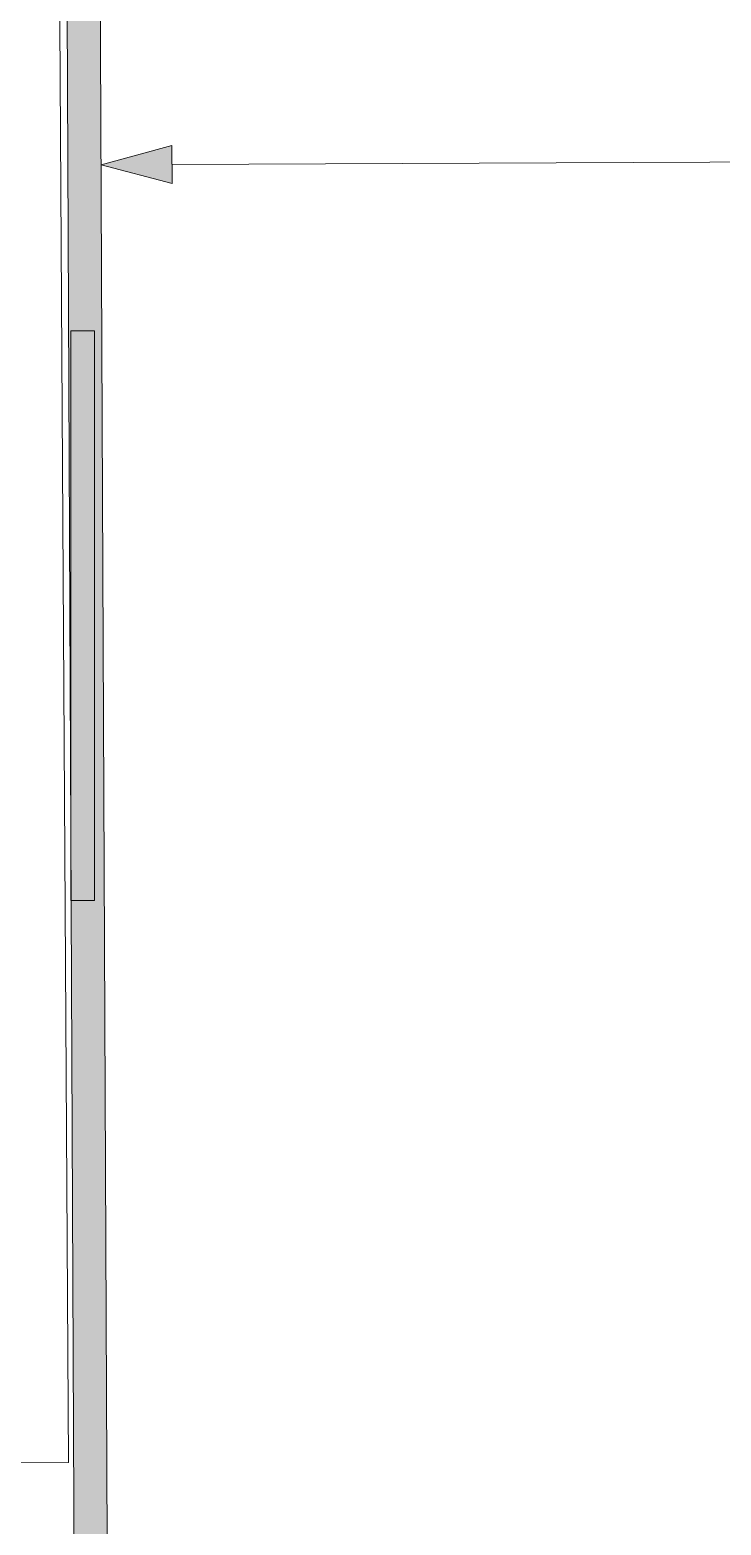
# Model space of a CAD drawing. Header units: millimetres. Extents: x 0 to 1189, y 0 to 841.
# Drawn here: x 792.62 to 807.18, y 591.75 to 623.26 of the extents above; entities that cross this region are included whole.
import ezdxf

# ---------------------------------------------------------------- set-up
doc = ezdxf.new("R2010")
doc.units = ezdxf.units.MM

msp = doc.modelspace()

# ---------------------------------------------------------------- hatches: boundary and pattern name
at = {"true_color": 0xf1d696}
h = msp.add_hatch(color=41, dxfattribs=at)
h.dxf.hatch_style = 2
h.paths.add_polyline_path([(793.278212, 652.833768), (793.978213, 652.828768), (794.552214, 523.672571), (793.852213, 523.672571)])
at = {"true_color": 0x0077b0}
h = msp.add_hatch(color=144, dxfattribs=at)
h.dxf.hatch_style = 2
h.paths.add_polyline_path([(794.122213, 620.412719), (795.613216, 620.818719), (795.617216, 620.018718)])
at = {"true_color": 0x999999}
h = msp.add_hatch(color=253, dxfattribs=at)
h.dxf.hatch_style = 2
h.paths.add_polyline_path([(793.486212, 604.912695), (793.486212, 616.912713), (793.986213, 616.912713), (793.986213, 604.912695)])

# ---------------------------------------------------------------- linework, layer by layer
at = {"color": 7, "lineweight": 0}
for points in [[(793.436212, 593.064677), (793.074212, 653.732769)], [(793.275212, 653.533769), (793.855213, 522.97257)], [(794.552214, 523.672571), (793.978213, 652.828768)], [(789.036205, 593.037677), (793.436212, 593.064677)]]:
    msp.add_lwpolyline(points, dxfattribs=at)
at = {"color": 144, "lineweight": 0, "true_color": 0x0077b0}
for points in [[(794.122213, 620.412719), (795.613216, 620.818719)], [(795.613216, 620.818719), (795.617216, 620.018718)], [(794.122213, 620.412719), (795.617216, 620.018718)], [(795.615216, 620.418719), (811.80824, 620.490719)]]:
    msp.add_lwpolyline(points, dxfattribs=at)
at = {"color": 253, "lineweight": 0, "true_color": 0x999999}
for points in [[(793.986213, 616.912713), (793.486212, 616.912713)], [(793.486212, 616.912713), (793.486212, 604.912695)], [(793.986213, 604.912695), (793.986213, 616.912713)], [(793.486212, 604.912695), (793.986213, 604.912695)]]:
    msp.add_lwpolyline(points, dxfattribs=at)

doc.saveas('drawing.dxf')
